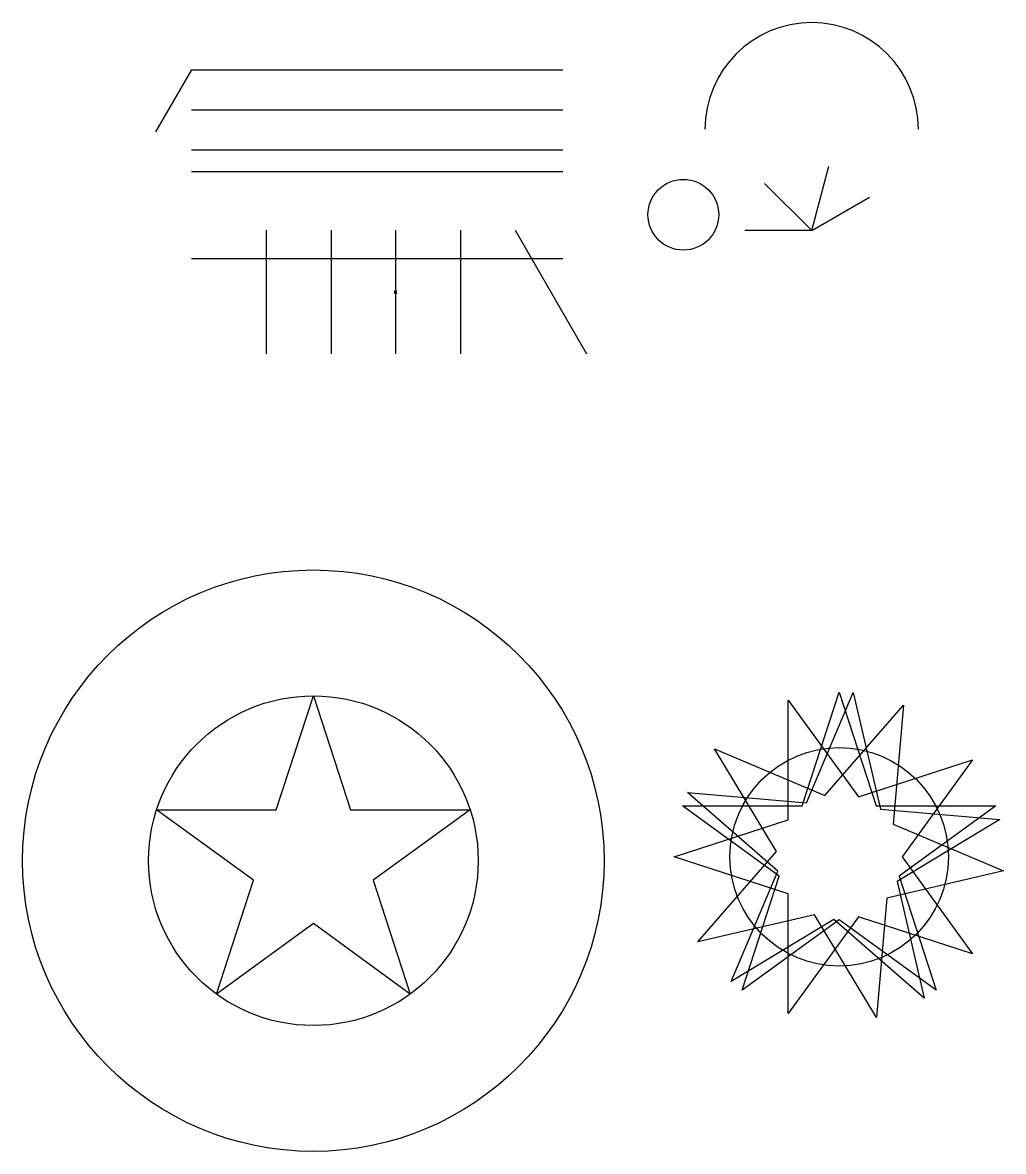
# Model space of a CAD drawing. Header units: millimetres. Extents: x 163 to 898, y -23 to 823.
import ezdxf

# ---------------------------------------------------------------- set-up
doc = ezdxf.new("R2010")
doc.units = ezdxf.units.MM
doc.header["$PDMODE"] = 35
doc.header["$PDSIZE"] = -4

msp = doc.modelspace()

# ---------------------------------------------------------------- linework, layer by layer
at = {"color": 6, "lineweight": 30}
for p, q in [((289.46, 787.78), (262.68, 741.39)), ((289.46, 787.78), (568.08, 787.78)), ((289.46, 711.49), (568.08, 711.49)), ((289.46, 646.27), (568.08, 646.27))]:
    msp.add_line(p, q, dxfattribs=at)
at = {"color": 3, "lineweight": 30}
for p, q in [((289.46, 757.78), (568.08, 757.78)), ((532.31, 667.57), (585.86, 574.8))]:
    msp.add_line(p, q, dxfattribs=at)
at = {"color": 4, "lineweight": 30}
msp.add_line((289.46, 727.78), (568.08, 727.78), dxfattribs=at)
at = {"lineweight": 30}
for p, q in [((754.58, 667.26), (767.52, 715.55)), ((754.58, 667.26), (719.23, 702.61)), ((754.58, 667.26), (797.88, 692.26)), ((345.49, 667.57), (345.49, 574.8)), ((394.22, 667.57), (394.22, 574.8)), ((442.41, 667.57), (442.41, 574.8)), ((491.15, 667.57), (491.15, 574.8)), ((754.58, 667.26), (704.58, 667.26))]:
    msp.add_line(p, q, dxfattribs=at)
at = {"color": 7, "lineweight": 30}
for p, q in [((353.17, 232.99), (380.92, 318.4)), ((380.92, 318.4), (408.67, 232.99)), ((263.36, 232.99), (353.17, 232.99)), ((336.01, 180.2), (263.36, 232.99)), ((408.67, 232.99), (498.47, 232.99)), ((498.47, 232.99), (425.82, 180.2)), ((308.26, 94.79), (336.01, 180.2)), ((425.82, 180.2), (453.57, 94.79)), ((380.92, 147.58), (308.26, 94.79)), ((453.57, 94.79), (380.92, 147.58))]:
    msp.add_line(p, q, dxfattribs=at)
at = {"color": 7}
for p, q in [((737, 225.43), (737, 315.24)), ((737, 315.24), (789.79, 242.58)), ((747.45, 235.88), (775.2, 321.29)), ((750.82, 238.11), (785.79, 320.83)), ((775.2, 321.29), (802.95, 235.88)), ((785.79, 320.83), (806.12, 233.36)), ((764.51, 243.67), (823.33, 311.53)), ((823.33, 311.53), (815.63, 222.06)), ((728.16, 201.73), (681.79, 278.64)), ((681.79, 278.64), (764.51, 243.67)), ((789.79, 242.58), (875.2, 270.33)), ((875.2, 270.33), (822.41, 197.68)), ((729.21, 186.99), (661.35, 245.81)), ((661.35, 245.81), (750.82, 238.11)), ((657.64, 235.88), (747.45, 235.88)), ((730.3, 183.09), (657.64, 235.88)), ((802.95, 235.88), (892.76, 235.88)), ((806.12, 233.36), (895.6, 225.66)), ((892.76, 235.88), (820.1, 183.09)), ((651.59, 197.68), (737, 225.43)), ((815.63, 222.06), (898.35, 187.08)), ((895.6, 225.66), (818.68, 179.29)), ((737, 169.93), (651.59, 197.68)), ((669.34, 133.87), (728.16, 201.73)), ((822.41, 197.68), (875.2, 125.03)), ((694.24, 104.28), (729.21, 186.99)), ((898.35, 187.08), (810.88, 166.76)), ((702.54, 97.68), (730.3, 183.09)), ((818.68, 179.29), (839.01, 91.82)), ((820.1, 183.09), (847.85, 97.68)), ((737, 80.12), (737, 169.93)), ((810.88, 166.76), (803.18, 77.28)), ((756.81, 154.19), (669.34, 133.87)), ((789.79, 152.78), (737, 80.12)), ((803.18, 77.28), (756.81, 154.19)), ((875.2, 125.03), (789.79, 152.78)), ((771.15, 150.64), (694.24, 104.28)), ((775.2, 150.47), (702.54, 97.68)), ((839.01, 91.82), (771.15, 150.64)), ((847.85, 97.68), (775.2, 150.47))]:
    msp.add_line(p, q, dxfattribs=at)
at = {"color": 3, "lineweight": 30}
msp.add_circle((658.35, 679.2), 26.52, dxfattribs=at)
at = {"color": 1, "lineweight": 30}
msp.add_circle((380.92, 194.79), 218.01, dxfattribs=at)
at = {"color": 3}
msp.add_circle((380.92, 194.79), 123.61, dxfattribs=at)
at = {"color": 6, "lineweight": 30}
msp.add_circle((775.2, 197.68), 81.89, dxfattribs=at)
at = {"color": 3, "lineweight": 30}
msp.add_arc((754.58, 743.28), 80, 0, 180, dxfattribs=at)
at = {"color": 3}
msp.add_point((442.41, 621.18), dxfattribs=at)

doc.saveas('drawing.dxf')
